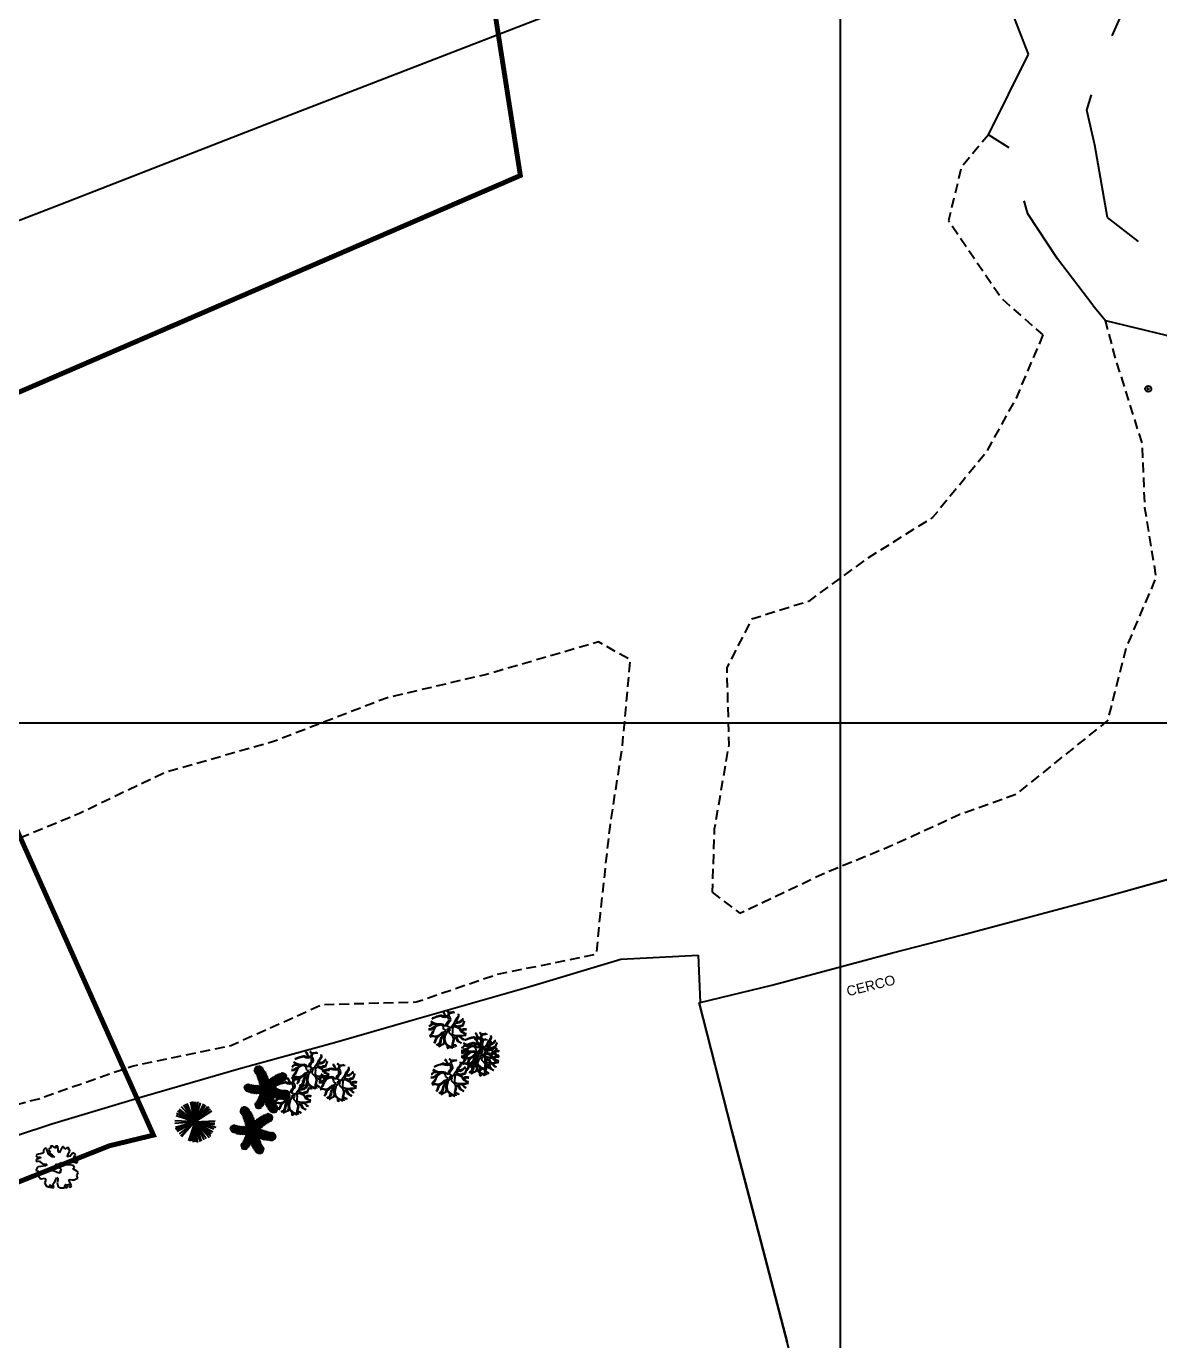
# Model space of a CAD drawing. Extents: x 352140 to 354978, y 6304672 to 6307963.
# Drawn here: x 352517.5 to 352632.3, y 6305737.4 to 6305870.5 of the extents above; entities that cross this region are included whole.
import ezdxf

# ---------------------------------------------------------------- set-up
doc = ezdxf.new("R2010")
doc.units = 0
for name, pattern in [('DASHDOT', [1, 0.5, -0.25, 0, -0.25]), ('DASHED', [19.05, 12.7, -6.35]), ('HIDDENX2', [0.75, 0.5, -0.25])]:
    doc.linetypes.add(name, pattern=pattern)
doc.layers.get('0').update_dxf_attribs({"linetype": 'CONTINUOUS'})
for name, color, linetype in [('02_Geo ext_Acotamiento', 7, 'CONTINUOUS'), ('02_Geo ext_Geometria', 2, 'CONTINUOUS'), ('03_S2_Pav ext_Borde vereda', 7, 'CONTINUOUS'), ('1-ACOPIO', 252, 'HIDDENX2'), ('1-CERCO', 252, 'CERCO_LINE'), ('1-CERCO MALLA', 252, 'MALLA_LINE'), ('1-coordenadas', 8, 'CONTINUOUS'), ('1-MURO VIBROCRET', 7, 'FENCELINE2'), ('1-TEXTOS', 7, 'CONTINUOUS'), ('3-TALUD', 252, 'DASHED'), ('C-TOPO - BORDE - 2', 7, 'CONTINUOUS'), ('Z-ALAM', 253, 'CONTINUOUS'), ('Z-ARB', 253, 'CONTINUOUS'), ('Z-CI', 253, 'CONTINUOUS'), ('Z-EUC', 253, 'CONTINUOUS'), ('Z-PINO', 253, 'CONTINUOUS')]:
    doc.layers.add(name, color=color, linetype=linetype)
doc.layers.add('0_ASD_LINEA OFICIAL', color=253, linetype='DASHDOT', lineweight=20)
doc.styles.add('A', font='arial.ttf', dxfattribs={"height": 2})
doc.styles.add('ROMANS', font='romans.shx', dxfattribs={"width": 0.75})
doc.linetypes.add('CERCO_LINE', pattern='A,0.5,-0.2,[" X ",STANDARD,S=0.1,R=0,X=-0.1,Y=-0.05],-0.25', length=0.95)
doc.linetypes.add('FENCELINE2', pattern='A,0.25,-0.1,[132,ltypeshp.shx,S=0.1,R=0,X=-0.1,Y=0],-0.1,1', length=1.45)
doc.linetypes.add('MALLA_LINE', pattern='A,0.5,-0.2,["MLL",STANDARD,S=0.1,R=0,X=-0.1,Y=-0.05],-0.25', length=0.95)
doc.dimstyles.new('Principal', dxfattribs={"dimscale": 0, "dimtxt": 2, "dimasz": 2, "dimexe": 1, "dimexo": 1, "dimtad": 1, "dimrnd": 0.05, "dimzin": 1, "dimtxsty": 'ROMANS', "dimcen": 2.5, "dimclrt": 2, "dimaunit": 2, "dimadec": 0, "dimazin": 0, "dimtfac": 1, "dimtmove": 0, "dimatfit": 3, "dimfxl": 1, "dimfxlon": 1, "dimarcsym": 0})

# ---------------------------------------------------------------- blocks, each defined once
blk = doc.blocks.new('COORDENADAS')
at = {"layer": '1-coordenadas'}
for p, q in [((420, -900.625), (420, -0.625)), ((20, -400.625), (1420, -400.625))]:
    blk.add_line(p, q, dxfattribs=at)
blk = doc.blocks.new('ALAM')
at = {"layer": 'Z-ALAM'}
for p, q in [((0, 0), (-1.36, 1.52)), ((0, 0), (-1.13, 1.68)), ((0, 0), (-0.93, 1.81)), ((0, 0), (-0.8, 1.85)), ((0, 0), (-0.45, 2.01)), ((0, 0), (-0.27, 2.05)), ((-0.13, 1.02), (-0.09, 2.03)), ((0, 0), (0.06, 2.05)), ((0, 0), (0.29, 2.05)), ((0, 0), (0.54, 1.95)), ((0, 0), (0.88, 1.83)), ((0, 0), (1.07, 1.74)), ((0, 0), (1.25, 1.59)), ((0, 0), (1.56, 1.36)), ((0.86, 0.75), (1.38, 1.59)), ((0, 0), (-2.02, 0.07)), ((0, 0), (-2.02, -0.2)), ((0, 0), (-1.95, -0.58)), ((0, 0), (-1.9, 0.58)), ((-1.9, 0.58), (-1.9, 0.58)), ((0, 0), (-1.86, 0.83)), ((0, 0), (-1.86, -0.83)), ((0, 0), (-1.76, -1)), ((0, 0), (-1.73, 1.05)), ((-1.54, 0.93), (-1.6, 1.16)), ((0, 0), (-1.57, 1.27)), ((0, 0), (-1.57, -1.23)), ((0, 0), (-1.43, -1.47)), ((0, 0), (-1.31, -1.52)), ((0, 0), (-0.6, -1.92)), ((0, 0), (-0.32, -1.94)), ((0, 0), (-0.15, -2.05)), ((0, 0), (-0.04, -2.03)), ((0, 0), (1.72, 1.16)), ((0, 0), (2.06, 0.16)), ((0, 0), (2.04, -0.09)), ((0, 0), (2.01, -0.22)), ((0, 0), (1.92, -0.67)), ((0, 0), (1.84, -0.96)), ((0, 0), (1.69, -1.18)), ((0, 0), (0.27, -2.08)), ((0, 0), (0.08, -2)), ((0, 0), (0.94, -1.81)), ((0, 0), (1.19, -1.67)), ((0, 0), (1.48, -1.54)), ((0, 0), (0.67, -1.94)), ((0, 0), (1.62, -1.43)), ((0, 0), (2.13, -0.49)), ((0, 0), (0.53, -1.96)), ((-1.28, -0.38), (-1.93, -0.76)), ((-0.4, -1.26), (-0.44, -1.94)), ((1.24, -0.87), (1.57, -1.25))]:
    blk.add_line(p, q, dxfattribs=at)
blk = doc.blocks.new('ARB')
at = {"layer": 'Z-ARB', "linetype": 'Continuous'}
for p, q in [((-0.99, 1.36), (-1.22, 1.29)), ((-0.86, 1.4), (-0.99, 1.36)), ((-0.77, 1.4), (-0.86, 1.4)), ((-0.59, 1.35), (-0.77, 1.4)), ((-0.7, 1.8), (-0.58, 1.75)), ((-0.51, 1.76), (-0.64, 1.81)), ((-0.46, 1.33), (-0.59, 1.35)), ((-0.58, 1.75), (-0.51, 1.63)), ((-0.45, 1.63), (-0.51, 1.76)), ((-0.51, 1.63), (-0.46, 1.48)), ((-0.46, 1.48), (-0.43, 1.38)), ((-0.38, 1.44), (-0.45, 1.63)), ((-0.43, 1.38), (-0.37, 1.32)), ((-0.32, 1.37), (-0.38, 1.44)), ((-0.2, 1.35), (-0.32, 1.37)), ((-0.24, 1.9), (-0.12, 1.8)), ((-0.1, 1.42), (-0.2, 1.35)), ((-0.1, 1.84), (-0.18, 1.89)), ((-0.12, 1.8), (-0.06, 1.68)), ((-0.03, 1.73), (-0.1, 1.84)), ((-0.05, 1.61), (-0.1, 1.42)), ((-0.06, 1.68), (-0.05, 1.61)), ((-0.01, 1.67), (-0.03, 1.73)), ((0.06, 1.72), (-0.01, 1.67)), ((0.01, 1.41), (0.08, 1.68)), ((0.07, 1.25), (0.01, 1.41)), ((0.26, 1.73), (0.06, 1.72)), ((0.08, 1.68), (0.26, 1.71)), ((0.48, 1.79), (0.26, 1.73)), ((0.26, 1.71), (0.6, 1.76)), ((0.95, 1.37), (0.81, 1.15)), ((0.92, 1.6), (0.95, 1.37)), ((1.01, 1.39), (0.98, 1.56)), ((1, 1.32), (1.01, 1.39)), ((-1.8, 0.03), (-2.04, -0.01)), ((-2.01, 0.31), (-1.92, 0.33)), ((-1.96, 0.36), (-1.99, 0.36)), ((-1.81, 0.45), (-1.96, 0.36)), ((-1.92, 0.33), (-1.8, 0.42)), ((-1.85, 0.77), (-1.75, 0.71)), ((-1.84, 0.82), (-1.69, 0.72)), ((-1.74, 0.57), (-1.81, 0.45)), ((-1.8, 0.42), (-1.71, 0.51)), ((-1.59, 0.17), (-1.8, 0.03)), ((-1.76, -0.03), (-1.66, 0.06)), ((-1.75, 0.71), (-1.56, 0.61)), ((-1.56, 0.61), (-1.74, 0.57)), ((-1.29, 1.23), (-1.72, 1.04)), ((-1.71, 0.51), (-1.45, 0.52)), ((-1.69, 0.72), (-1.31, 0.58)), ((-1.66, 0.06), (-1.5, 0.19)), ((-1.43, 1.21), (-1.65, 1.11)), ((-1.49, 0.06), (-1.64, -0.28)), ((-1.42, 0.26), (-1.59, 0.17)), ((-1.41, 0.14), (-1.53, -0.12)), ((-1.5, 0.19), (-1.45, 0.18)), ((-1.45, 0.18), (-1.49, 0.06)), ((-1.45, 0.52), (-1.23, 0.47)), ((-1.22, 1.29), (-1.43, 1.21)), ((-1.29, 0.38), (-1.42, 0.26)), ((-1.24, 0.31), (-1.41, 0.14)), ((-1.31, 0.58), (-1.01, 0.56)), ((-0.81, 1.33), (-1.29, 1.23)), ((-1.01, 0.48), (-1.29, 0.38)), ((-1.02, 0.41), (-1.24, 0.31)), ((-1.23, 0.47), (-1.01, 0.48)), ((-0.75, 0.46), (-1.02, 0.41)), ((-1.01, 0.56), (-0.77, 0.58)), ((-0.61, 1.25), (-0.81, 1.33)), ((-0.77, 0.58), (-0.61, 0.54)), ((-0.55, 0.25), (-0.75, 0.46)), ((-0.41, 1.22), (-0.61, 1.25)), ((-0.61, 0.54), (-0.5, 0.43)), ((-0.53, 0.09), (-0.55, 0.25)), ((-0.49, 0.03), (-0.53, 0.09)), ((-0.5, 0.43), (-0.41, 0.36)), ((-0.43, -0.04), (-0.49, 0.03)), ((-0.37, 1.32), (-0.46, 1.33)), ((-0.13, 1.27), (-0.41, 1.22)), ((-0.41, 0.36), (-0.28, 0.39)), ((-0.28, 0.39), (-0.26, 0.52)), ((-0.26, 0.52), (-0.17, 0.71)), ((-0.17, 0.71), (-0.03, 0.83)), ((-0.15, 0.31), (-0.13, 0.54)), ((-0.15, 0.31), (-0.15, 0.31)), ((0, 0.26), (-0.15, 0.31)), ((-0.05, 1.16), (-0.13, 1.27)), ((-0.13, 0.54), (-0.02, 0.7)), ((-0.02, 0.97), (-0.05, 1.16)), ((-0.03, 0.83), (-0.02, 0.97)), ((-0.02, 0.7), (0.16, 0.89)), ((0.06, 0.16), (0, 0.26)), ((0.27, 0.25), (0.06, 0.16)), ((0.14, 1.22), (0.07, 1.25)), ((0.18, 1.01), (0.14, 1.22)), ((0.16, 0.89), (0.18, 1.01)), ((0.33, 0.34), (0.27, 0.25)), ((0.49, 0.58), (0.33, 0.34)), ((0.37, 0.12), (0.47, 0.29)), ((0.41, -0.02), (0.37, 0.12)), ((0.47, 0.29), (0.64, 0.31)), ((0.57, 0.79), (0.49, 0.58)), ((0.56, 0.4), (0.61, 0.57)), ((0.71, 0.38), (0.56, 0.4)), ((0.69, 1.03), (0.57, 0.79)), ((0.61, 0.57), (0.75, 0.7)), ((0.64, 0.31), (0.87, 0.22)), ((0.81, 1.15), (0.69, 1.03)), ((0.96, 0.31), (0.71, 0.38)), ((0.74, 0.78), (0.78, 0.94)), ((0.97, 0.76), (0.74, 0.78)), ((0.75, 0.7), (0.91, 0.68)), ((0.78, 0.94), (0.86, 1.08)), ((0.86, 1.08), (0.94, 1.21)), ((0.87, 0.22), (1.09, 0.07)), ((0.91, 0.68), (1.05, 0.72)), ((0.94, 1.21), (1, 1.32)), ((1.15, 0.41), (0.96, 0.31)), ((1.12, 0.83), (0.97, 0.76)), ((1.01, 0.21), (1.1, 0.3)), ((1.11, 0.13), (1.01, 0.21)), ((1.05, 0.72), (1.23, 0.84)), ((1.09, 0.07), (1.22, -0.17)), ((1.1, 0.3), (1.26, 0.36)), ((1.2, 0.02), (1.11, 0.13)), ((1.26, 0.95), (1.12, 0.83)), ((1.28, 0.43), (1.15, 0.41)), ((1.24, -0.03), (1.2, 0.02)), ((1.23, 0.84), (1.37, 1)), ((1.34, 0.03), (1.24, -0.03)), ((1.34, 1.06), (1.26, 0.95)), ((1.26, 0.36), (1.45, 0.44)), ((1.39, 0.49), (1.28, 0.43)), ((1.46, 1.09), (1.34, 1.06)), ((1.45, 0.07), (1.34, 0.03)), ((1.37, 1), (1.48, 1.04)), ((1.42, 0.56), (1.39, 0.49)), ((1.39, -0.04), (1.56, 0.02)), ((1.48, 0.73), (1.42, 0.56)), ((1.45, 0.44), (1.51, 0.65)), ((1.58, 0.07), (1.45, 0.07)), ((1.55, 0.92), (1.48, 0.73)), ((1.51, 0.65), (1.58, 0.86)), ((1.56, 0.02), (1.7, 0.02)), ((1.71, 0.07), (1.58, 0.07)), ((1.7, 0.02), (1.81, 0)), ((1.81, 0.04), (1.71, 0.07)), ((-2.03, -0.06), (-1.82, -0.03)), ((-1.75, -0.46), (-1.94, -0.66)), ((-1.78, -0.57), (-1.92, -0.72)), ((-1.9, -0.76), (-1.77, -0.67)), ((-1.72, -0.73), (-1.87, -0.79)), ((-1.82, -0.03), (-1.76, -0.03)), ((-1.65, -0.44), (-1.78, -0.57)), ((-1.77, -0.67), (-1.49, -0.67)), ((-1.64, -0.28), (-1.75, -0.46)), ((-1.63, -0.72), (-1.72, -0.73)), ((-1.53, -0.12), (-1.65, -0.44)), ((-1.44, -0.77), (-1.63, -0.72)), ((-1.49, -0.67), (-1.22, -0.69)), ((-1.47, -1.39), (-1.36, -1.2)), ((-1.34, -1.27), (-1.45, -1.42)), ((-1.3, -0.77), (-1.44, -0.77)), ((-1.36, -1.2), (-1.29, -0.99)), ((-1.25, -0.99), (-1.34, -1.27)), ((-1.14, -0.73), (-1.3, -0.77)), ((-1.29, -0.99), (-1.21, -0.8)), ((-1.12, -0.81), (-1.25, -0.99)), ((-1.22, -0.69), (-0.93, -0.54)), ((-1.21, -0.8), (-1.14, -0.73)), ((-0.98, -0.69), (-1.12, -0.81)), ((-0.77, -0.54), (-0.98, -0.69)), ((-0.95, -1.43), (-0.85, -1.24)), ((-0.93, -0.54), (-0.69, -0.32)), ((-0.78, -1.22), (-0.89, -1.46)), ((-0.85, -1.24), (-0.82, -1.07)), ((-0.82, -1.07), (-0.76, -0.82)), ((-0.74, -0.96), (-0.78, -1.22)), ((-0.61, -0.4), (-0.77, -0.54)), ((-0.76, -0.82), (-0.63, -0.64)), ((-0.62, -0.77), (-0.74, -0.96)), ((-0.69, -0.32), (-0.35, -0.19)), ((-0.63, -0.64), (-0.5, -0.53)), ((-0.42, -0.62), (-0.62, -0.77)), ((-0.44, -0.37), (-0.61, -0.4)), ((-0.5, -0.53), (-0.47, -0.44)), ((-0.49, -1.38), (-0.43, -1.24)), ((-0.47, -0.44), (-0.44, -0.37)), ((-0.47, -0.82), (-0.42, -0.62)), ((-0.46, -1.05), (-0.47, -0.82)), ((-0.43, -1.24), (-0.46, -1.05)), ((-0.3, -0.09), (-0.43, -0.04)), ((-0.39, -0.68), (-0.41, -1.01)), ((-0.41, -1.01), (-0.32, -1.34)), ((-0.38, -1.3), (-0.41, -1.38)), ((-0.3, -0.44), (-0.39, -0.68)), ((-0.31, -1.46), (-0.38, -1.3)), ((-0.35, -0.19), (-0.3, -0.09)), ((-0.12, -0.17), (-0.3, -0.44)), ((0.05, -0.16), (-0.12, -0.17)), ((0.09, -0.36), (0.05, -0.16)), ((0.42, -0.69), (0.09, -0.36)), ((0.4, -0.23), (0.41, -0.02)), ((0.4, -0.45), (0.4, -0.23)), ((0.49, -0.55), (0.4, -0.45)), ((0.4, -1.46), (0.47, -1.18)), ((0.52, -0.97), (0.42, -0.69)), ((0.47, -1.27), (0.45, -1.46)), ((0.47, -1.18), (0.52, -0.97)), ((0.54, -1.02), (0.47, -1.27)), ((0.6, -0.59), (0.49, -0.55)), ((0.57, -0.9), (0.54, -1.02)), ((0.59, -0.73), (0.57, -0.9)), ((0.8, -0.89), (0.59, -0.73)), ((0.82, -0.63), (0.6, -0.59)), ((0.92, -0.68), (0.77, -0.69)), ((0.77, -0.69), (0.84, -0.85)), ((0.92, -1.17), (0.8, -0.89)), ((1.16, -0.61), (0.82, -0.63)), ((0.84, -0.85), (0.98, -1.15)), ((1.13, -0.73), (0.92, -0.68)), ((1.02, -1.22), (0.92, -1.17)), ((0.98, -1.15), (1.31, -1.34)), ((1.27, -1.37), (1.02, -1.22)), ((1.48, -0.63), (1.03, -0.66)), ((1.03, -0.66), (1.24, -0.74)), ((1.27, -0.85), (1.13, -0.73)), ((1.34, -0.6), (1.16, -0.61)), ((1.22, -0.17), (1.28, -0.21)), ((1.24, -0.74), (1.46, -0.96)), ((1.4, -0.99), (1.27, -0.85)), ((1.28, -0.13), (1.39, -0.04)), ((1.36, -0.2), (1.28, -0.13)), ((1.28, -0.21), (1.65, -0.39)), ((1.49, -0.58), (1.34, -0.6)), ((1.55, -0.3), (1.36, -0.2)), ((1.55, -1.03), (1.4, -0.99)), ((1.46, -0.96), (1.56, -0.98)), ((1.75, -0.56), (1.48, -0.63)), ((1.76, -0.51), (1.49, -0.58)), ((1.66, -0.36), (1.55, -0.3)), ((1.65, -0.39), (1.78, -0.44)), ((1.79, -0.39), (1.66, -0.36)), ((-1.21, -1.61), (-1.08, -1.51)), ((-0.89, -1.46), (-1.19, -1.64)), ((-1.08, -1.51), (-0.95, -1.43)), ((-1.01, -1.73), (-0.88, -1.64)), ((-0.73, -1.59), (-0.99, -1.75)), ((-0.88, -1.64), (-0.71, -1.53)), ((-0.55, -1.52), (-0.73, -1.59)), ((-0.71, -1.53), (-0.58, -1.48)), ((-0.58, -1.48), (-0.49, -1.38)), ((-0.41, -1.38), (-0.55, -1.52)), ((-0.32, -1.34), (-0.06, -1.59)), ((-0.19, -1.55), (-0.31, -1.46)), ((-0.1, -1.63), (-0.19, -1.55)), ((-0.1, -1.68), (-0.1, -1.63)), ((-0.1, -1.84), (-0.1, -1.68)), ((-0.04, -1.95), (-0.1, -1.84)), ((-0.06, -1.65), (-0.07, -1.78)), ((-0.07, -1.78), (0.02, -1.96)), ((-0.06, -1.59), (0.22, -1.73)), ((0.23, -1.8), (-0.06, -1.65)), ((0.22, -1.73), (0.43, -1.89)), ((0.35, -1.89), (0.23, -1.8)), ((0.4, -1.67), (0.4, -1.46)), ((0.49, -1.87), (0.4, -1.67)), ((0.45, -1.46), (0.63, -1.55)), ((0.47, -1.52), (0.45, -1.59)), ((0.45, -1.59), (0.47, -1.65)), ((0.56, -1.58), (0.47, -1.52)), ((0.47, -1.65), (0.52, -1.85)), ((0.71, -1.63), (0.56, -1.58)), ((0.63, -1.55), (0.74, -1.6)), ((0.78, -1.74), (0.71, -1.63)), ((0.74, -1.6), (0.81, -1.72))]:
    blk.add_line(p, q, dxfattribs=at)
at = {"layer": 'Z-ARB'}
blk.add_circle((0, 0), 0.122, dxfattribs=at)
blk = doc.blocks.new('EUC')
at = {"layer": 'Z-EUC', "color": 9, "true_color": 0xbdbdbd}
for p, q in [((-2.06, 1.35), (-2.17, 1.27)), ((-1.88, 1.44), (-2.06, 1.35)), ((-1.55, 1.51), (-1.88, 1.44)), ((-1.38, 1.57), (-1.55, 1.51)), ((-1.39, 1.86), (-1.4, 1.7)), ((-1.4, 1.7), (-1.38, 1.57)), ((-1.24, 2.03), (-1.39, 1.86)), ((-1.09, 2.01), (-1.24, 2.03)), ((-0.89, 1.44), (-1.09, 2.01)), ((-0.52, 1.19), (-0.89, 1.44)), ((-0.81, 1.99), (-0.88, 1.93)), ((-0.88, 1.93), (-0.75, 1.75)), ((-0.57, 2.12), (-0.81, 1.99)), ((-0.75, 1.75), (-0.77, 1.55)), ((-0.77, 1.55), (-0.52, 1.38)), ((-0.68, 2.27), (-0.64, 2.16)), ((-0.47, 2.27), (-0.68, 2.27)), ((-0.64, 2.16), (-0.57, 2.12)), ((-0.52, 1.38), (-0.26, 1.15)), ((-0.29, 2.12), (-0.47, 2.27)), ((-0.15, 2.07), (-0.29, 2.12)), ((0.06, 2.27), (-0.18, 2.27)), ((-0.18, 2.27), (-0.18, 2.22)), ((-0.18, 2.22), (-0.07, 2.18)), ((-0.07, 2.18), (-0.15, 2.07)), ((0.08, 1.84), (0.06, 2.27)), ((0.2, 1.59), (0.08, 1.84)), ((0.3, 1.76), (0.2, 1.59)), ((0.49, 2.17), (0.3, 1.76)), ((0.62, 2.25), (0.49, 2.17)), ((0.63, 2.16), (0.62, 2.25)), ((0.75, 1.98), (0.63, 2.16)), ((0.95, 2.12), (0.75, 1.98)), ((1.19, 2.13), (0.95, 2.12)), ((1, 1.21), (1.16, 1.56)), ((1.11, 1.91), (1.19, 2.13)), ((1.25, 1.96), (1.11, 1.91)), ((1.16, 1.56), (1.29, 1.77)), ((1.29, 1.77), (1.25, 1.96)), ((1.58, 1.61), (1.33, 1.28)), ((1.83, 1.5), (1.58, 1.61)), ((1.67, 1.26), (1.84, 1.36)), ((1.84, 1.36), (1.83, 1.5)), ((-2.17, 1.27), (-2.01, 1.12)), ((-2.1, 0.9), (-2.15, 0.76)), ((-2.15, 0.76), (-2.06, 0.68)), ((-1.85, 0.99), (-2.1, 0.9)), ((-2.06, 0.68), (-1.77, 0.74)), ((-1.9, 0.16), (-2.04, -0.02)), ((-2.01, 1.12), (-1.69, 1.12)), ((-1.14, 0.26), (-1.9, 0.16)), ((-1.64, 1.07), (-1.85, 0.99)), ((-1.77, 0.74), (-1.68, 0.63)), ((-1.69, 1.12), (-1.64, 1.07)), ((-1.68, 0.63), (-1.47, 0.45)), ((-1.47, 0.45), (-1.04, 0.44)), ((-1.04, 0.44), (-1.14, 0.26)), ((-0.26, 1.15), (-0.52, 1.19)), ((-0.17, 0.12), (-0.49, 0.08)), ((-0.49, 0.08), (-0.43, -0.2)), ((-0.06, 0.41), (-0.2, 0.37)), ((-0.2, 0.37), (-0.17, 0.12)), ((0.17, 0.45), (-0.06, 0.41)), ((0.44, 0.6), (0.17, 0.45)), ((0.25, 0.16), (0.48, 0.24)), ((0.29, 0.04), (0.25, 0.16)), ((0.45, -0.15), (0.29, 0.04)), ((0.58, 0.46), (0.44, 0.6)), ((0.48, 0.24), (0.58, 0.46)), ((0.93, 0.38), (0.97, 0.58)), ((1.24, 0.41), (0.93, 0.38)), ((0.97, 0.58), (1.27, 0.7)), ((1.33, 1.28), (1, 1.21)), ((1.66, 0.35), (1.24, 0.41)), ((1.27, 0.7), (1.57, 0.7)), ((1.57, 0.7), (2, 0.61)), ((1.62, -0.02), (1.79, 0.11)), ((1.79, 0.11), (1.66, 0.35)), ((1.8, 1.16), (1.67, 1.26)), ((1.99, 1.17), (1.8, 1.16)), ((2.09, 1.07), (1.99, 1.17)), ((2, 0.61), (2.08, 0.68)), ((2.08, 0.68), (2.09, 1.07)), ((-2.04, -0.02), (-2.14, -0.22)), ((-2.14, -0.22), (-1.85, -0.28)), ((-1.91, -0.41), (-1.99, -0.6)), ((-1.99, -0.6), (-1.64, -1.05)), ((-1.85, -0.28), (-1.91, -0.41)), ((-1.64, -1.05), (-1.57, -1.05)), ((-1.57, -1.05), (-1.22, -0.98)), ((-1.1, -1.22), (-1.25, -1.46)), ((-1.22, -0.98), (-1.1, -1.22)), ((-0.43, -0.2), (-0.2, -0.26)), ((-0.2, -0.26), (-0.05, -0.32)), ((-0.18, -1.36), (-0.1, -1.11)), ((-0.1, -1.11), (0.01, -0.92)), ((-0.05, -0.32), (0.2, -0.43)), ((0.01, -0.92), (0.09, -0.97)), ((0.12, -1.17), (0.03, -1.43)), ((0.09, -0.97), (0.12, -1.17)), ((0.2, -0.43), (0.43, -0.34)), ((0.31, -0.22), (0.45, -0.15)), ((0.43, -0.34), (0.31, -0.22)), ((1.2, -1.18), (1.35, -1.08)), ((1.34, -1.37), (1.2, -1.18)), ((1.35, -1.08), (1.57, -1.11)), ((1.57, -1.11), (1.75, -1.13)), ((1.85, -0.12), (1.62, -0.02)), ((1.75, -1.13), (1.95, -1.02)), ((2.01, -0.22), (1.85, -0.12)), ((1.95, -1.02), (2.13, -0.95)), ((2.15, -0.41), (2.01, -0.22)), ((2.04, -0.68), (2.15, -0.41)), ((2.13, -0.95), (2.04, -0.68)), ((-1.25, -1.46), (-0.98, -1.82)), ((-0.98, -1.82), (-0.56, -1.92)), ((-0.59, -1.84), (-0.76, -1.68)), ((-0.76, -1.68), (-0.59, -1.7)), ((-0.59, -1.7), (-0.52, -1.88)), ((-0.56, -1.92), (-0.59, -1.84)), ((-0.52, -1.88), (-0.43, -1.94)), ((-0.43, -1.94), (-0.3, -1.92)), ((-0.38, -1.57), (-0.18, -1.36)), ((-0.33, -1.73), (-0.38, -1.57)), ((-0.3, -1.92), (-0.33, -1.73)), ((0.03, -1.43), (0.16, -1.85)), ((0.16, -1.85), (0.42, -1.94)), ((0.42, -1.94), (0.78, -1.94)), ((0.78, -1.94), (0.85, -1.6)), ((0.85, -1.6), (0.92, -1.6)), ((1.04, -1.74), (0.91, -1.94)), ((0.91, -1.94), (1.11, -1.87)), ((0.92, -1.6), (1.04, -1.74)), ((1.11, -1.87), (1.16, -1.72)), ((1.16, -1.72), (1.12, -1.57)), ((1.12, -1.57), (1.27, -1.64)), ((1.27, -1.64), (1.29, -1.72)), ((1.29, -1.72), (1.28, -1.81)), ((1.28, -1.81), (1.38, -1.88)), ((1.51, -1.7), (1.34, -1.37)), ((1.38, -1.88), (1.51, -1.7))]:
    blk.add_line(p, q, dxfattribs=at)
blk = doc.blocks.new('PINO')
for p, q in [((-0.74, 1.78), (-1.27, 1.93)), ((-0.66, 1.63), (-1.25, 1.84)), ((-0.8, 1.87), (-1.23, 2.03)), ((-0.87, 1.97), (-1.2, 2.12)), ((-0.61, 1.54), (-1.2, 1.76)), ((-0.54, 1.41), (-1.16, 1.68)), ((-0.96, 2.1), (-1.13, 2.24)), ((-0.49, 1.31), (-1.1, 1.59)), ((-0.43, 1.19), (-1.03, 1.46)), ((-0.97, 2.11), (-1, 2.35)), ((-0.9, 2.02), (-0.86, 2.4)), ((-0.84, 1.92), (-0.75, 2.4)), ((-0.79, 1.84), (-0.64, 2.38)), ((-0.72, 1.74), (-0.57, 2.36)), ((-0.67, 1.65), (-0.46, 2.29)), ((-0.6, 1.53), (-0.38, 2.19)), ((-0.55, 1.43), (-0.3, 2.08)), ((-0.52, 1.37), (-0.22, 1.96)), ((-0.45, 1.23), (-0.16, 1.87)), ((-0.4, 1.12), (-0.11, 1.79)), ((-0.35, 1.01), (-0.05, 1.68)), ((-0.3, 0.86), (0, 1.59)), ((-0.25, 0.72), (0.06, 1.47)), ((-0.2, 0.59), (0.11, 1.36)), ((0.68, 0.62), (0.79, 1.34)), ((0.78, 0.7), (0.9, 1.41)), ((0.89, 0.79), (0.98, 1.46)), ((0.98, 0.85), (1.08, 1.51)), ((1.08, 0.91), (1.15, 1.55)), ((1.19, 0.99), (1.24, 1.59)), ((1.24, 1.02), (1.36, 1.64)), ((1.34, 1.08), (1.47, 1.69)), ((1.44, 1.13), (1.58, 1.73)), ((1.53, 1.18), (1.7, 1.73)), ((1.63, 1.23), (1.76, 1.72)), ((1.7, 1.27), (1.86, 1.68)), ((1.8, 1.31), (1.94, 1.62)), ((1.88, 1.34), (2.08, 1.37)), ((1.89, 1.34), (2.03, 1.52)), ((-2.05, 0.2), (-2.25, 0.17)), ((-1.97, 0.17), (-2.25, 0.05)), ((-1.88, 0.14), (-2.23, -0.04)), ((-2.04, 0.2), (-2.19, 0.3)), ((-1.8, 0.12), (-2.19, -0.12)), ((-1.71, 0.1), (-2.16, -0.17)), ((-1.92, 0.16), (-2.12, 0.38)), ((-1.63, 0.07), (-2.08, -0.24)), ((-1.82, 0.13), (-2.05, 0.43)), ((-1.74, 0.1), (-1.99, 0.48)), ((-1.52, 0.05), (-1.98, -0.28)), ((-1.6, 0.07), (-1.91, 0.49)), ((-1.42, 0.03), (-1.88, -0.32)), ((-1.53, 0.05), (-1.84, 0.47)), ((-1.41, 0.03), (-1.76, 0.45)), ((-1.37, 0.02), (-1.76, -0.35)), ((-1.25, 0), (-1.68, -0.38)), ((-1.32, 0.01), (-1.67, 0.43)), ((-1.21, -0.01), (-1.56, 0.4)), ((-1.11, -0.02), (-1.44, 0.38)), ((-1.02, -0.03), (-1.35, 0.37)), ((-0.9, -0.04), (-1.28, 0.36)), ((-0.8, -0.04), (-1.2, 0.36)), ((-0.73, -0.05), (-1.11, 0.35)), ((-0.64, -0.05), (-1.05, 0.35)), ((-0.38, 1.08), (-0.97, 1.32)), ((-0.34, 0.98), (-0.93, 1.23)), ((-0.55, -0.05), (-0.93, 0.35)), ((-0.29, 0.84), (-0.89, 1.15)), ((-0.25, 0.72), (-0.85, 1.05)), ((-0.46, -0.04), (-0.84, 0.35)), ((-0.22, 0.64), (-0.82, 0.96)), ((-0.19, 0.53), (-0.79, 0.88)), ((-0.16, 0.44), (-0.75, 0.74)), ((-0.13, 0.33), (-0.72, 0.63)), ((-0.38, -0.04), (-0.72, 0.35)), ((-0.11, 0.23), (-0.69, 0.49)), ((-0.08, 0.13), (-0.66, 0.37)), ((-0.06, 0.01), (-0.64, 0.26)), ((-0.3, -0.03), (-0.62, 0.36)), ((-0.04, -0.13), (-0.61, 0.09)), ((-0.2, -0.03), (-0.53, 0.37)), ((-0.01, 0.13), (-0.43, -0.31)), ((0.01, 0.02), (-0.4, -0.51)), ((-0.08, -0.01), (-0.38, 0.39)), ((-0.17, 0.48), (0.17, 1.2)), ((-0.14, 0.37), (0.22, 1.08)), ((-0.12, 0.28), (0.27, 0.92)), ((-0.09, 0.15), (0.3, 0.78)), ((-0.07, 0.04), (0.34, 0.62)), ((-0.05, -0.06), (0.37, 0.47)), ((0.08, 0.03), (-0.04, 0.57)), ((-0.03, -0.17), (0.4, 0.27)), ((0, 0.09), (0.58, -0.12)), ((0.15, 0.11), (0.08, 0.72)), ((0.11, 0.06), (0.66, -0.05)), ((0.12, -0.02), (0.59, 0.28)), ((0.21, 0.18), (0.17, 0.82)), ((0.19, 0.15), (0.76, 0.07)), ((0.23, -0.08), (0.73, 0.21)), ((0.27, 0.24), (0.83, 0.15)), ((0.28, 0.25), (0.28, 0.93)), ((0.33, 0.3), (0.91, 0.23)), ((0.33, -0.13), (0.83, 0.16)), ((0.36, 0.33), (0.37, 1.02)), ((0.4, 0.37), (1, 0.32)), ((0.42, -0.16), (0.93, 0.11)), ((0.43, 0.39), (0.48, 1.11)), ((0.47, 0.44), (1.07, 0.39)), ((0.5, 0.46), (0.57, 1.19)), ((0.5, -0.2), (1.05, 0.06)), ((0.54, 0.5), (1.17, 0.48)), ((0.58, 0.53), (0.7, 1.28)), ((0.6, -0.24), (1.14, 0.02)), ((0.61, 0.56), (1.23, 0.53)), ((0.68, 0.62), (1.3, 0.58)), ((0.76, 0.68), (1.38, 0.64)), ((0.87, 0.77), (1.44, 0.69)), ((0.95, 0.83), (1.52, 0.74)), ((1.04, 0.89), (1.63, 0.81)), ((1.14, 0.96), (1.75, 0.88)), ((1.23, 1.01), (1.83, 0.93)), ((1.34, 1.08), (1.91, 0.97)), ((1.42, 1.12), (1.98, 1)), ((1.56, 1.2), (2.04, 1.07)), ((1.65, 1.24), (2.06, 1.16)), ((1.74, 1.29), (2.08, 1.25)), ((-1.15, -0.01), (-1.61, -0.4)), ((-1.05, -0.02), (-1.51, -0.42)), ((-0.92, -0.04), (-1.43, -0.44)), ((-0.8, -0.04), (-1.31, -0.46)), ((-0.68, -0.05), (-1.21, -0.47)), ((-0.59, -0.05), (-1.08, -0.48)), ((-0.55, -1.27), (-1.04, -1.45)), ((-0.51, -1.19), (-0.99, -1.38)), ((-0.5, -0.05), (-0.97, -0.49)), ((-0.46, -1.1), (-0.93, -1.28)), ((-0.42, -1.02), (-0.88, -1.18)), ((-0.42, -0.04), (-0.84, -0.49)), ((-0.38, -0.94), (-0.84, -1.11)), ((-0.33, -0.83), (-0.81, -1.05)), ((-0.3, -0.75), (-0.78, -0.98)), ((-0.27, -0.68), (-0.75, -0.9)), ((-0.31, -0.04), (-0.72, -0.49)), ((-0.24, -0.61), (-0.72, -0.84)), ((-0.22, -0.53), (-0.68, -0.74)), ((-0.19, -0.45), (-0.66, -0.66)), ((-0.17, -0.37), (-0.62, -0.55)), ((-0.14, -0.3), (-0.6, -0.46)), ((-0.22, -0.03), (-0.58, -0.48)), ((-0.12, -0.21), (-0.58, -0.38)), ((-0.56, -1.28), (-0.39, -1.79)), ((-0.1, -0.1), (-0.55, -0.24)), ((-0.53, -1.24), (-0.32, -1.71)), ((-0.48, -1.13), (-0.28, -1.64)), ((-0.14, -0.02), (-0.46, -0.47)), ((-0.43, -1.05), (-0.24, -1.58)), ((-0.39, -0.96), (-0.18, -1.5)), ((0.03, -0.08), (-0.37, -0.66)), ((-0.34, -0.85), (-0.14, -1.43)), ((0.05, -0.18), (-0.33, -0.82)), ((-0.3, -0.75), (-0.09, -1.34)), ((-0.05, -0.01), (-0.29, -0.45)), ((0.09, -0.31), (-0.29, -0.96)), ((-0.26, -0.65), (-0.05, -1.25)), ((0.11, -0.41), (-0.24, -1.12)), ((-0.23, -0.57), (0.01, -1.13)), ((-0.2, -0.48), (0.05, -1.04)), ((0.14, -0.51), (-0.2, -1.24)), ((-0.18, -0.41), (0.09, -0.93)), ((-0.15, -0.31), (0.13, -0.82)), ((-0.13, -0.23), (0.17, -0.69)), ((0.17, -0.62), (-0.13, -1.39)), ((-0.11, -0.16), (0.19, -0.58)), ((-0.09, -0.07), (0.22, -0.43)), ((0.22, -0.76), (-0.08, -1.5)), ((0.27, -0.89), (-0.02, -1.63)), ((0.02, -0.04), (0.61, -0.29)), ((0.33, -1.04), (0.03, -1.72)), ((0.05, -0.17), (0.63, -0.4)), ((0.07, -0.26), (0.65, -0.52)), ((0.09, 0), (0.17, -0.55)), ((0.38, -1.15), (0.09, -1.82)), ((0.1, -0.36), (0.69, -0.66)), ((0.13, -0.47), (0.72, -0.77)), ((0.43, -1.26), (0.14, -1.9)), ((0.16, -0.57), (0.76, -0.9)), ((0.18, -0.05), (0.33, -0.64)), ((0.19, -0.67), (0.79, -0.98)), ((0.22, -0.76), (0.83, -1.08)), ((0.26, -0.09), (0.45, -0.7)), ((0.26, -0.87), (0.87, -1.18)), ((0.32, -1.01), (0.9, -1.25)), ((0.35, -0.13), (0.59, -0.77)), ((0.36, -1.11), (0.95, -1.35)), ((0.41, -1.22), (1.01, -1.48)), ((0.46, -0.18), (0.71, -0.81)), ((0.54, -0.22), (0.85, -0.86)), ((0.64, -0.25), (0.96, -0.9)), ((0.68, -0.27), (1.26, -0.02)), ((0.73, -0.29), (1.11, -0.94)), ((0.78, -0.31), (1.34, -0.05)), ((0.85, -0.33), (1.42, -0.07)), ((0.85, -0.33), (1.22, -0.97)), ((0.96, -0.37), (1.52, -0.1)), ((0.98, -0.37), (1.35, -0.99)), ((1.09, -0.4), (1.59, -0.12)), ((1.12, -0.41), (1.44, -1.01)), ((1.19, -0.43), (1.68, -0.14)), ((1.22, -0.44), (1.55, -1.02)), ((1.29, -0.46), (1.82, -0.17)), ((1.34, -0.46), (1.63, -1.03)), ((1.41, -0.48), (1.95, -0.19)), ((1.47, -0.49), (1.73, -1.04)), ((1.51, -0.5), (2.05, -0.2)), ((1.53, -0.5), (1.86, -1.04)), ((1.63, -0.52), (1.98, -1.04)), ((1.64, -0.52), (2.13, -0.21)), ((1.73, -0.53), (2.21, -0.22)), ((1.76, -0.54), (2.1, -1.04)), ((1.85, -0.55), (2.21, -1)), ((1.89, -0.55), (2.29, -0.26)), ((1.96, -0.56), (2.27, -0.96)), ((1.98, -0.56), (2.34, -0.34)), ((2.04, -0.57), (2.34, -0.89)), ((2.09, -0.57), (2.39, -0.41)), ((2.15, -0.57), (2.4, -0.81)), ((2.24, -0.57), (2.43, -0.53)), ((2.25, -0.57), (2.44, -0.68)), ((-0.72, -1.54), (-1.14, -1.64)), ((-0.65, -1.43), (-1.12, -1.57)), ((-0.77, -1.61), (-1.11, -1.71)), ((-0.83, -1.68), (-1.09, -1.79)), ((-0.61, -1.37), (-1.08, -1.51)), ((-0.9, -1.78), (-1.04, -1.88)), ((-0.91, -1.78), (-0.94, -1.97)), ((-0.86, -1.72), (-0.84, -2.01)), ((-0.8, -1.65), (-0.76, -2.02)), ((-0.76, -1.59), (-0.67, -2.01)), ((-0.71, -1.52), (-0.61, -2)), ((-0.66, -1.45), (-0.53, -1.95)), ((-0.61, -1.36), (-0.46, -1.87)), ((0.5, -1.4), (0.2, -1.99)), ((0.53, -1.45), (0.28, -2.11)), ((0.58, -1.56), (0.36, -2.22)), ((0.65, -1.68), (0.45, -2.32)), ((0.47, -1.34), (1.08, -1.61)), ((0.52, -1.44), (1.14, -1.71)), ((0.71, -1.77), (0.56, -2.39)), ((0.59, -1.57), (1.19, -1.78)), ((0.77, -1.87), (0.63, -2.41)), ((0.64, -1.65), (1.24, -1.86)), ((0.73, -1.8), (1.25, -1.95)), ((0.82, -1.95), (0.74, -2.43)), ((0.78, -1.89), (1.22, -2.05)), ((0.85, -1.99), (1.19, -2.14)), ((0.89, -2.05), (0.85, -2.42)), ((0.94, -2.12), (1.12, -2.26)), ((0.95, -2.13), (0.99, -2.37))]:
    blk.add_line(p, q)
for centre, radius, start, end in [((-5.22, -0.98), 5.26, 8.5439, 38.2906), ((3.72, -3.06), 4.78, 110.1895, 139.9362), ((-0.61, 4.25), 4.3, 248.0996, 277.8463), ((5.18, 1), 5.26, 189.1509, 218.8976), ((2.36, 4.2), 4.78, 241.292, 271.0387), ((-4.06, 0.77), 4.06, 318.5391, 348.2858)]:
    blk.add_arc(centre, radius, start, end)
blk = doc.blocks.new('CI')
at = {"layer": 'Z-CI'}
blk.add_circle((0, 0), 1.2, dxfattribs=at)
at = {"layer": 'Z-CI', "style": 'ROMANS'}
blk.add_text('CI', height=0.8, rotation=360, dxfattribs=at).set_placement((-0.58, -0.4))
blk = doc.blocks.new('*D959')
at = {"layer": '02_Geo ext_Geometria', "color": 0, "lineweight": -2, "transparency": 16777216}
blk.add_line((352576.1, 6306008.63), (352574.44, 6306014.45), dxfattribs=at)
at = {"layer": '02_Geo ext_Geometria', "color": 0, "transparency": 16777216}
blk.add_solid([(352574.6, 6306014.49), (352574.28, 6306014.4), (352574.17, 6306015.41)], dxfattribs=at)
at = {"layer": '02_Geo ext_Geometria', "color": 2, "transparency": 16777216, "insert": (352576.28, 6306011.31), "char_height": 1, "attachment_point": 5, "rotation": 285.9455, "style": 'ROMANS'}
blk.add_mtext('R420,40', dxfattribs=at)
blk = doc.blocks.new('*D1282')
at = {"layer": '02_Geo ext_Acotamiento', "color": 0, "lineweight": -2, "transparency": 16777216}
blk.add_line((352570.59, 6306007.01), (352568.84, 6306012.81), dxfattribs=at)
at = {"layer": '02_Geo ext_Acotamiento', "color": 0, "transparency": 16777216}
blk.add_solid([(352569, 6306012.85), (352568.68, 6306012.76), (352568.56, 6306013.76)], dxfattribs=at)
at = {"layer": '02_Geo ext_Acotamiento', "color": 2, "transparency": 16777216, "insert": (352570.73, 6306009.69), "char_height": 1, "attachment_point": 5, "rotation": 286.7422, "style": 'ROMANS'}
blk.add_mtext('R420,40', dxfattribs=at)
blk = doc.blocks.new('*D1356')
at = {"layer": '02_Geo ext_Acotamiento', "color": 0, "lineweight": -2, "transparency": 16777216}
blk.add_line((352474.09, 6305972.2), (352473.12, 6305978.18), dxfattribs=at)
at = {"layer": '02_Geo ext_Acotamiento', "color": 0, "transparency": 16777216}
blk.add_solid([(352473.28, 6305978.21), (352472.95, 6305978.15), (352472.96, 6305979.17)], dxfattribs=at)
at = {"layer": '02_Geo ext_Acotamiento', "color": 2, "transparency": 16777216, "insert": (352474.58, 6305974.84), "char_height": 1, "attachment_point": 5, "rotation": 279.2575, "style": 'ROMANS'}
blk.add_mtext('R765,10', dxfattribs=at)
blk = doc.blocks.new('A$C27410629')
at = {"layer": '0_ASD_LINEA OFICIAL', "ltscale": 8, "const_width": 0.5}
blk.add_lwpolyline([(329.82, 1226.94), (341.22, 1148.87), (238.19, 1105.63), (291.49, 983.3), (321.98, 995.45), (326.45, 996.53), (296.03, 1064.51), (308.05, 1069.69), (363.61, 1093.69), (361.43, 1107.63), (353.44, 1158.71), (341.91, 1227.81, -0.046618), (405.46, 1246.36), (405.09, 1249.33)], format="xyb", dxfattribs=at)
blk = doc.blocks.new('*D1445')
at = {"layer": '02_Geo ext_Acotamiento', "color": 0, "lineweight": -2, "transparency": 16777216}
blk.add_line((352572.39, 6306010.24), (352570.7, 6306016.05), dxfattribs=at)
at = {"layer": '02_Geo ext_Acotamiento', "color": 0, "transparency": 16777216}
blk.add_solid([(352570.86, 6306016.1), (352570.54, 6306016.01), (352570.43, 6306017.01)], dxfattribs=at)
at = {"layer": '02_Geo ext_Acotamiento', "color": 2, "transparency": 16777216, "insert": (352572.56, 6306012.92), "char_height": 1, "attachment_point": 5, "rotation": 286.1456, "style": 'ROMANS'}
blk.add_mtext('R353,50', dxfattribs=at)
blk = doc.blocks.new('*D1446')
at = {"layer": '02_Geo ext_Acotamiento', "color": 0, "lineweight": -2, "transparency": 16777216}
blk.add_line((352571.79, 6306017.33), (352570.12, 6306023.15), dxfattribs=at)
at = {"layer": '02_Geo ext_Acotamiento', "color": 0, "transparency": 16777216}
blk.add_solid([(352570.28, 6306023.19), (352569.96, 6306023.1), (352569.85, 6306024.11)], dxfattribs=at)
at = {"layer": '02_Geo ext_Acotamiento', "color": 2, "transparency": 16777216, "insert": (352571.97, 6306020), "char_height": 1, "attachment_point": 5, "rotation": 285.9932, "style": 'ROMANS'}
blk.add_mtext('R377,95', dxfattribs=at)

msp = doc.modelspace()

# ---------------------------------------------------------------- linework, layer by layer
at = {"layer": '1-ACOPIO', "ltscale": 2, "flags": 128}
for points in [[(352614.978, 6305859.537), (352612.249, 6305856.264), (352610.936, 6305850.853), (352616.324, 6305842.945), (352620.49, 6305839.263)], [(352586.995, 6305782.835), (352589.793, 6305780.703), (352598.136, 6305784.676), (352605.132, 6305787.554), (352612.07, 6305790.73), (352617.843, 6305792.792), (352627.074, 6305800.215), (352628.934, 6305807.565), (352631.977, 6305814.706), (352630.83, 6305821.749), (352630.565, 6305828.251), (352627.822, 6305836.998), (352626.847, 6305840.736)], [(352620.49, 6305839.263), (352617.781, 6305832.876), (352614.687, 6305827.287), (352609.322, 6305820.781), (352602.474, 6305816.482), (352596.75, 6305812.29), (352591.004, 6305810.483), (352588.47, 6305805.574), (352588.677, 6305797.756), (352587.208, 6305789.238), (352586.995, 6305782.835)], [(352450.751, 6305737.575), (352457.975, 6305739.524), (352466.583, 6305745.938), (352475.916, 6305748.357), (352482.482, 6305751.029), (352493.443, 6305754.061), (352504.449, 6305758.21), (352518.802, 6305761.933), (352528.241, 6305765.237), (352538.24, 6305767.313), (352547.496, 6305771.467), (352557.026, 6305771.731), (352565.171, 6305774.52), (352575.3, 6305776.573), (352575.671, 6305780.638), (352576.652, 6305789.475), (352577.88, 6305797.391), (352578.714, 6305806.375), (352575.487, 6305808.178), (352564.134, 6305804.882), (352554.108, 6305802.536), (352542.576, 6305798.093), (352531.509, 6305794.931), (352522.924, 6305790.812), (352510.912, 6305785.835), (352501.748, 6305784.339), (352491.437, 6305782.799), (352482.025, 6305780.215), (352472.323, 6305776.973), (352464.136, 6305774.411), (352457.401, 6305772.041), (352450.072, 6305782.659), (352447.321, 6305788.646), (352448.914, 6305796.064), (352448.942, 6305806.548), (352444.507, 6305814.271), (352438.054, 6305819.282)]]:
    msp.add_lwpolyline(points, dxfattribs=at)
at = {"layer": '1-CERCO', "ltscale": 6, "flags": 128}
for points in [[(352585.793, 6305771.685), (352593.032, 6305773.442), (352605.273, 6305776.691), (352612.341, 6305778.521), (352626.778, 6305782.364), (352636.241, 6305785.019)], [(352577.753, 6305776.052), (352585.564, 6305776.471)], [(352585.564, 6305776.471), (352585.793, 6305771.685)], [(352568.526, 6305773.306), (352577.753, 6305776.052)], [(352556.704, 6305769.916), (352568.526, 6305773.306)], [(352548.76, 6305767.625), (352556.704, 6305769.916)], [(352539.249, 6305765.012), (352548.76, 6305767.625)], [(352529.251, 6305762.136), (352539.249, 6305765.012)], [(352520.106, 6305759.393), (352529.251, 6305762.136)], [(352494.846, 6305751.051), (352520.106, 6305759.393)]]:
    msp.add_lwpolyline(points, dxfattribs=at)
at = {"layer": '1-CERCO', "ltscale": 6}
msp.add_lwpolyline([(352585.692, 6305771.644), (352588.95, 6305758.809), (352591.943, 6305747.373)], dxfattribs=at)
at = {"layer": '1-CERCO MALLA', "ltscale": 6, "flags": 128}
msp.add_lwpolyline([(352310.521, 6305771.095), (352321.827, 6305775.191), (352333.022, 6305779.598), (352344.315, 6305783.894), (352355.674, 6305788.437), (352364.039, 6305791.557), (352372.772, 6305794.923), (352383.831, 6305799.189), (352394.014, 6305803.265), (352406.216, 6305808.069), (352417.571, 6305812.442), (352423.072, 6305814.547), (352440.449, 6305821.33), (352451.58, 6305825.662), (352463.023, 6305830.049), (352467.688, 6305831.831), (352477.849, 6305835.824), (352486.876, 6305839.311), (352497.568, 6305843.443), (352505.255, 6305846.429), (352510.604, 6305848.504), (352521.025, 6305852.513), (352531.783, 6305856.692), (352541.725, 6305860.565), (352553.332, 6305865.07), (352567.305, 6305870.47), (352577.537, 6305874.447), (352587.477, 6305878.311), (352595.651, 6305881.4), (352605.051, 6305885.124), (352614.467, 6305888.769), (352621.262, 6305891.445), (352629.655, 6305894.677)], dxfattribs=at)
at = {"layer": '1-MURO VIBROCRET', "flags": 128}
msp.add_lwpolyline([(352591.943, 6305747.373), (352594.596, 6305737.284)], dxfattribs=at)
at = {"layer": '3-TALUD', "flags": 128}
for points in [[(352619.019, 6305867.687), (352617.159, 6305872.554), (352621.57, 6305874.987), (352625.696, 6305880.613), (352631.946, 6305884.852), (352636.138, 6305889.8), (352640.205, 6305894.225), (352647.27, 6305900.145), (352651.055, 6305901.045)], [(352627.037, 6305851.143), (352625.754, 6305858.486), (352624.948, 6305862.01), (352626.71, 6305867.759), (352629.08, 6305873.124), (352633.951, 6305876.82), (352639.478, 6305882.903), (352645.251, 6305888.576), (352650.491, 6305894.802), (352655.937, 6305895.937), (352664.479, 6305897.651), (352672.267, 6305898.488), (352673.359, 6305891.201), (352676.563, 6305884.111), (352669.116, 6305878.832), (352663.612, 6305879.09), (352660.879, 6305877.238), (352662.409, 6305869.793)], [(352662.409, 6305869.793), (352663.724, 6305865.916), (352657.894, 6305864.273), (352650.243, 6305861.101), (352646.708, 6305855.258), (352646.862, 6305848.148), (352648.68, 6305844.234), (352647.427, 6305842.732), (352639.972, 6305844.353), (352632.835, 6305846.683), (352627.037, 6305851.143)], [(352617.064, 6305858.211), (352614.978, 6305859.537), (352619.019, 6305867.687)], [(352625.534, 6305842.289), (352626.847, 6305840.736), (352632.99, 6305839.228), (352637.176, 6305837.967), (352642.76, 6305836.085), (352650.671, 6305835.095), (352657.631, 6305837.756), (352657.157, 6305840.983), (352652.984, 6305845.056), (352649.372, 6305851.684), (352651.4, 6305858.413), (352654.685, 6305860.741), (352657.538, 6305860.949), (352665.889, 6305863.521), (352669.662, 6305867.471)], [(352625.534, 6305842.289), (352621.986, 6305846.961), (352618.97, 6305851.523), (352617.064, 6305858.211)]]:
    msp.add_lwpolyline(points, dxfattribs=at)
at = {"layer": 'C-TOPO - BORDE - 2', "elevation": 679.82}
for points in [[(352585.692, 6305771.644), (352585.793, 6305771.685), (352593.032, 6305773.442), (352605.273, 6305776.691), (352612.341, 6305778.521), (352626.778, 6305782.364), (352635.685, 6305784.863), (352635.714, 6305788.917), (352634.079, 6305801.289), (352635.856, 6305803.736), (352645.055, 6305805.799), (352648.595, 6305805.788), (352654.662, 6305806.571), (352657.467, 6305806.99), (352665.408, 6305808.11), (352675.786, 6305809.566), (352684.99, 6305810.899), (352696.866, 6305812.57), (352707.673, 6305814.074), (352715.297, 6305815.121), (352726.192, 6305816.616), (352735.997, 6305817.971), (352737.335, 6305818.108), (352738.435, 6305810.444)], [(352618.879, 6305644.777), (352615.85, 6305656.654), (352613.199, 6305666.666), (352604.415, 6305694.347), (352601.299, 6305711.832), (352597.965, 6305724.309), (352594.596, 6305737.284), (352591.943, 6305747.373), (352588.95, 6305758.809), (352585.692, 6305771.644)]]:
    msp.add_lwpolyline(points, dxfattribs=at)

# ---------------------------------------------------------------- block references
at = {"color": 252, "linetype": 'DASHED'}
msp.add_blockref('COORDENADAS', (352180, 6306200.625), dxfattribs=at)
at = {"layer": '03_S2_Pav ext_Borde vereda', "linetype": 'Continuous'}
msp.add_blockref('A$C27410629', (352203.962, 6304761.714), dxfattribs=at)
at = {"layer": 'Z-ALAM', "rotation": 359.090101839884}
msp.add_blockref('ALAM', (352534.601, 6305759.581), dxfattribs=at)
at = {"layer": 'Z-ARB', "rotation": 359.090101839884}
for p in [(352560.319, 6305768.935), (352563.615, 6305766.742), (352563.608, 6305766.171), (352546.433, 6305764.824), (352560.546, 6305764.069), (352549.205, 6305763.585), (352544.574, 6305762.187)]:
    msp.add_blockref('ARB', p, dxfattribs=at)
at = {"layer": 'Z-CI', "xscale": 0.25, "yscale": 0.25, "zscale": 0.25}
msp.add_blockref('CI', (352631.167, 6305833.8), dxfattribs=at)
at = {"layer": 'Z-EUC', "rotation": 359.090101839884}
msp.add_blockref('EUC', (352520.638, 6305754.86), dxfattribs=at)
at = {"layer": 'Z-PINO', "rotation": 359.090101839884}
for p in [(352541.827, 6305762.897), (352540.408, 6305758.754)]:
    msp.add_blockref('PINO', p, dxfattribs=at)

# ---------------------------------------------------------------- texts
at = {"layer": '1-TEXTOS', "style": 'A'}
msp.add_text('CERCO', height=1, rotation=14.18175, dxfattribs=at).set_placement((352600.746, 6305772.293))

# ---------------------------------------------------------------- dimensions: what is measured, and where the dimension line sits
at = {"layer": '02_Geo ext_Acotamiento'}
for center, mpoint, override, picture, middle in [((352673.986, 6305660.762), (352569.846, 6306024.106), {"dimscale": 0, "dimfxl": 0.22}, '*D1446', (352571.093, 6306019.755)), ((352668.732, 6305677.436), (352570.425, 6306017.012), {"dimscale": 0, "dimfxl": 0.22}, '*D1445', (352571.684, 6306012.664)), ((352689.665, 6305611.165), (352568.556, 6306013.764), {"dimscale": 0, "dimaunit": 0, "dimfxl": 0.22, "dimarcsym": 1}, '*D1282', (352569.86, 6306009.429)), ((352596.042, 6305224.025), (352472.958, 6305979.166), {"dimscale": 0, "dimaunit": 0, "dimfxl": 0.22, "dimarcsym": 1}, '*D1356', (352473.686, 6305974.698))]:
    dim = msp.add_radius_dim(center=center, mpoint=mpoint, dimstyle='Principal', override=override, dxfattribs=at)
    dim.commit()
    dim.dimension.update_dxf_attribs({"geometry": picture, "text_midpoint": middle, "dimtype": 164})
at = {"layer": '02_Geo ext_Geometria'}
dim = msp.add_radius_dim(center=(352689.665, 6305611.165), mpoint=(352574.165, 6306015.409), dimstyle='Principal', override={"dimscale": 0, "dimaunit": 0, "dimfxl": 0.22, "dimarcsym": 1}, dxfattribs=at)
dim.commit()
dim.dimension.update_dxf_attribs({"geometry": '*D959', "text_midpoint": (352575.409, 6306011.056), "dimtype": 164})

doc.saveas('drawing.dxf')
